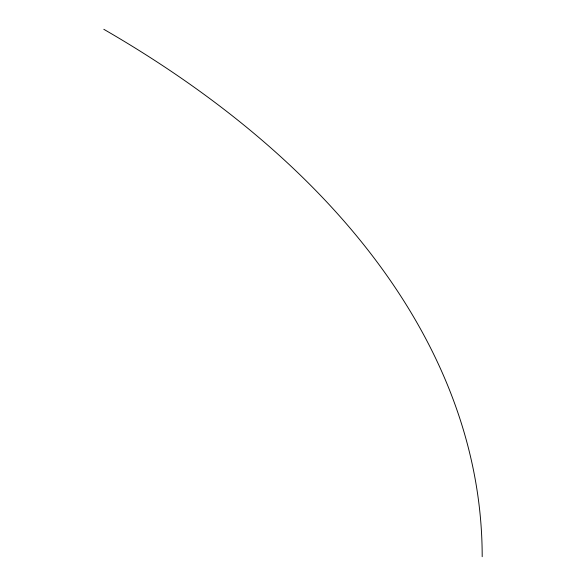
<?xml version="1.0" encoding="UTF-8"?>
<svg xmlns="http://www.w3.org/2000/svg" width="586" height="586" viewBox="0 0 586 586"><rect width="100%" height="100%" fill="white"/><g stroke="black" fill="none" stroke-linecap="round" stroke-linejoin="round"><path stroke-width="0.88" d="M103.81 29.3A1291.874 745.853 0 0 1 482.19 556.7"/></g></svg>
